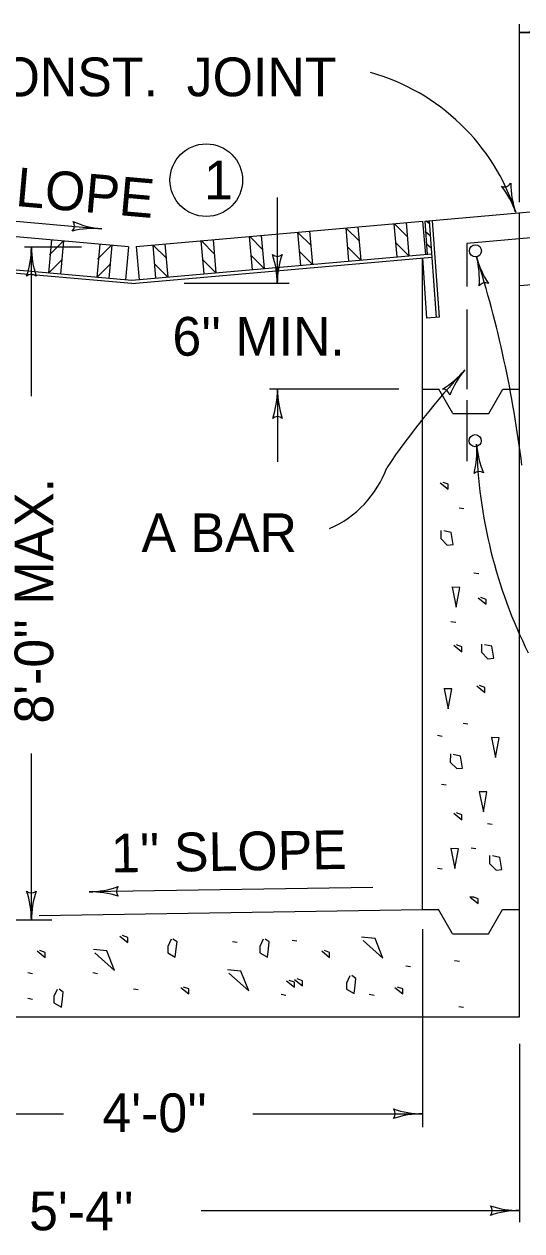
# Model space of a CAD drawing. Extents: x 1007 to 1035.5, y 1000.5 to 1021.5.
# Drawn here: x 1022.15 to 1024.72, y 1006.57 to 1012.8 of the extents above; entities that cross this region are included whole.
import ezdxf

# ---------------------------------------------------------------- set-up
doc = ezdxf.new("R2010")
doc.units = 0
for name, color, linetype in [('Level 1', 7, 'Continuous'), ('Level 2', 7, 'Continuous'), ('Level 3', 7, 'Continuous'), ('Level 5', 7, 'Continuous')]:
    doc.layers.add(name, color=color, linetype=linetype)

msp = doc.modelspace()

# ---------------------------------------------------------------- linework, layer by layer
at = {"layer": 'Level 1'}
for p, q in [((1024.2217, 1011.7852), (1025.8357, 1011.9281)), ((1022.6922, 1011.6528), (1021.2136, 1011.7838)), ((1022.7322, 1011.6538), (1024.2108, 1011.7848)), ((1024.1252, 1011.7772), (1024.1403, 1011.6059)), ((1024.2108, 1011.7848), (1024.2259, 1011.6135)), ((1024.2218, 1011.7846), (1024.2338, 1011.6132)), ((1024.2451, 1011.7863), (1024.28, 1011.2875)), ((1024.2608, 1011.7873), (1024.2956, 1011.2885)), ((1024.7107, 1007.6759), (1024.7107, 1011.8284)), ((1023.5648, 1011.7276), (1023.58, 1011.5563)), ((1023.6271, 1011.7331), (1023.6423, 1011.5618)), ((1023.8139, 1011.7496), (1023.8291, 1011.5783)), ((1023.8762, 1011.7552), (1023.8913, 1011.5839)), ((1024.0629, 1011.7717), (1024.0781, 1011.6004)), ((1022.2953, 1011.6879), (1022.2802, 1011.5168)), ((1022.3576, 1011.6824), (1022.3424, 1011.5112)), ((1022.5443, 1011.6659), (1022.5292, 1011.4947)), ((1022.6066, 1011.6604), (1022.5914, 1011.4892)), ((1022.6922, 1011.6528), (1022.677, 1011.4816)), ((1022.7322, 1011.6538), (1022.7473, 1011.4826)), ((1022.8178, 1011.6614), (1022.8329, 1011.4902)), ((1022.88, 1011.6669), (1022.8952, 1011.4957)), ((1023.0668, 1011.6834), (1023.0819, 1011.5122)), ((1023.129, 1011.6889), (1023.1442, 1011.5178)), ((1023.3158, 1011.7055), (1023.3309, 1011.5343)), ((1023.378, 1011.711), (1023.3932, 1011.5398)), ((1022.7093, 1011.4626), (1021.1633, 1011.5995)), ((1022.7107, 1011.4786), (1021.1647, 1011.6155)), ((1022.7107, 1011.4793), (1024.257, 1011.6163)), ((1022.7107, 1011.4622), (1024.2585, 1011.5993)), ((1024.2107, 1011.164), (1024.2107, 1011.5952)), ((1024.2333, 1011.2843), (1024.2114, 1011.5959)), ((1024.7107, 1011.452), (1025.8273, 1011.5509)), ((1024.2956, 1011.2885), (1024.2333, 1011.2843)), ((1024.2107, 1008.2306), (1024.2107, 1011.164)), ((1024.2108, 1010.9166), (1024.2118, 1010.9166)), ((1024.2118, 1010.9166), (1024.294, 1010.9166)), ((1024.3662, 1010.7916), (1024.294, 1010.9166)), ((1024.5524, 1010.7916), (1024.6247, 1010.9166)), ((1024.6247, 1010.9166), (1024.7107, 1010.9166)), ((1024.3662, 1010.7916), (1024.5524, 1010.7916)), ((1022.2313, 1008.1997), (1024.2107, 1008.2306)), ((1024.2097, 1008.2306), (1024.2107, 1008.2306)), ((1024.2107, 1008.2306), (1024.2929, 1008.2306)), ((1024.3651, 1008.1056), (1024.2929, 1008.2306)), ((1024.5513, 1008.1056), (1024.6236, 1008.2306)), ((1024.6236, 1008.2306), (1024.7096, 1008.2306)), ((1024.3651, 1008.1056), (1024.5513, 1008.1056)), ((1020.7107, 1007.6759), (1024.7107, 1007.6759))]:
    msp.add_line(p, q, dxfattribs=at)
for points in [[(1024.3023, 1010.4341), (1024.3429, 1010.401), (1024.3429, 1010.4266), (1024.3163, 1010.4362)], [(1024.4234, 1010.2992), (1024.3988, 1010.3034)], [(1024.3053, 1010.1877), (1024.3042, 1010.1461), (1024.3383, 1010.1119), (1024.3683, 1010.1152), (1024.3576, 1010.177), (1024.3202, 1010.1855)], [(1024.5004, 1009.9634), (1024.4758, 1009.9677)], [(1024.3635, 1009.895), (1024.3848, 1009.7915), (1024.403, 1009.8939), (1024.3624, 1009.895)], [(1024.4982, 1009.8396), (1024.5388, 1009.8065), (1024.5388, 1009.8321), (1024.5121, 1009.8417)], [(1024.3815, 1009.7117), (1024.3569, 1009.7159)], [(1024.3723, 1009.5948), (1024.4128, 1009.5618), (1024.4128, 1009.5873), (1024.3862, 1009.5969)], [(1024.5151, 1009.6002), (1024.514, 1009.5586), (1024.5482, 1009.5244), (1024.5781, 1009.5277), (1024.5674, 1009.5895), (1024.53, 1009.598)], [(1024.3215, 1009.3704), (1024.3428, 1009.2669), (1024.361, 1009.3693), (1024.3204, 1009.3704)], [(1024.4912, 1009.385), (1024.5318, 1009.3519), (1024.5318, 1009.3775), (1024.5051, 1009.3871)], [(1024.4444, 1009.1871), (1024.4198, 1009.1913)], [(1024.3115, 1009.1241), (1024.2869, 1009.1283)], [(1024.5663, 1009.1187), (1024.5876, 1009.0152), (1024.6058, 1009.1176), (1024.5652, 1009.1187)], [(1024.3542, 1009.0337), (1024.3531, 1008.9921), (1024.3873, 1008.9579), (1024.4172, 1008.9612), (1024.4065, 1009.023), (1024.3691, 1009.0315)], [(1024.3325, 1008.8723), (1024.3079, 1008.8766)], [(1024.5033, 1008.8389), (1024.5247, 1008.7354), (1024.5428, 1008.8378), (1024.5023, 1008.8389)], [(1024.3723, 1008.7275), (1024.4128, 1008.6944), (1024.4128, 1008.72), (1024.3862, 1008.7296)], [(1024.5703, 1008.6695), (1024.5458, 1008.6738)], [(1024.3565, 1008.5452), (1024.3778, 1008.4417), (1024.396, 1008.5441), (1024.3554, 1008.5452)], [(1024.4864, 1008.5436), (1024.4618, 1008.5478)], [(1024.557, 1008.5091), (1024.5559, 1008.4675), (1024.5901, 1008.4333), (1024.62, 1008.4366), (1024.6093, 1008.4984), (1024.5719, 1008.5069)], [(1024.3115, 1008.4387), (1024.2869, 1008.4429)], [(1024.4794, 1008.2918), (1024.4548, 1008.2961)], [(1024.4562, 1008.2939), (1024.4968, 1008.2608), (1024.4968, 1008.2864), (1024.4701, 1008.296)], [(1022.648, 1008.0935), (1022.6886, 1008.0604), (1022.6886, 1008.086), (1022.6619, 1008.0956)], [(1022.9126, 1008.0768), (1022.8955, 1008.0394), (1022.8955, 1008.0074), (1022.9339, 1007.985), (1022.9393, 1008.0278), (1022.9435, 1008.0629), (1022.9222, 1008.0778)], [(1023.2538, 1008.0598), (1023.2292, 1008.0641)], [(1023.3882, 1008.0768), (1023.3711, 1008.0394), (1023.3711, 1008.0074), (1023.4095, 1007.985), (1023.4148, 1008.0278), (1023.4191, 1008.0629), (1023.3978, 1008.0778)], [(1023.5615, 1008.0668), (1023.5369, 1008.0711)], [(1023.9036, 1008.0705), (1024.006, 1007.9788), (1023.9655, 1008.0801), (1023.8962, 1008.0876)], [(1022.2214, 1008.0166), (1022.262, 1007.9835), (1022.262, 1008.0091), (1022.2353, 1008.0187)], [(1022.5188, 1008.0076), (1022.6212, 1007.9158), (1022.5807, 1008.0172), (1022.5113, 1008.0247)], [(1023.6902, 1008.0166), (1023.7308, 1007.9835), (1023.7308, 1008.0091), (1023.7041, 1008.0187)], [(1023.2112, 1007.9027), (1023.3136, 1007.8109), (1023.2731, 1007.9123), (1023.2038, 1007.9198)], [(1024.149, 1007.9339), (1024.1244, 1007.9382)], [(1024.4008, 1007.9619), (1024.3762, 1007.9662)], [(1022.1976, 1007.8989), (1022.173, 1007.9032)], [(1022.5333, 1007.8989), (1022.5088, 1007.9032)], [(1023.5083, 1007.8627), (1023.5489, 1007.8296), (1023.5489, 1007.8552), (1023.5223, 1007.8648)], [(1023.5503, 1007.8697), (1023.5908, 1007.8366), (1023.5908, 1007.8622), (1023.5642, 1007.8718)], [(1023.8358, 1007.888), (1023.8187, 1007.8506), (1023.8187, 1007.8186), (1023.8571, 1007.7962), (1023.8624, 1007.8389), (1023.8667, 1007.8741), (1023.8453, 1007.889)], [(1022.3251, 1007.8181), (1022.308, 1007.7807), (1022.308, 1007.7487), (1022.3464, 1007.7263), (1022.3518, 1007.769), (1022.356, 1007.8042), (1022.3347, 1007.8191)], [(1022.7432, 1007.815), (1022.7186, 1007.8193)], [(1022.9628, 1007.8277), (1023.0033, 1007.7946), (1023.0033, 1007.8202), (1022.9767, 1007.8298)], [(1023.5055, 1007.7871), (1023.4809, 1007.7913)], [(1023.9602, 1007.7871), (1023.9356, 1007.7913)], [(1024.0678, 1007.8277), (1024.1084, 1007.7946), (1024.1084, 1007.8202), (1024.0818, 1007.8298)], [(1022.1976, 1007.7661), (1022.173, 1007.7703)], [(1024.4218, 1007.7241), (1024.3972, 1007.7283)]]:
    msp.add_lwpolyline(points, dxfattribs=at)
msp.add_circle((1023.0943, 1011.9964), 0.1875, dxfattribs=at)
at = {"layer": 'Level 2'}
for points in [[(1024.9056, 1011.7116), (1024.4395, 1011.6703), (1024.4395, 1011.4483)], [(1024.4395, 1011.3289), (1024.4395, 1010.9168)], [(1024.4395, 1010.8604), (1024.4395, 1010.5453)]]:
    msp.add_lwpolyline(points, dxfattribs=at)
for centre in [(1024.4834, 1011.6313), (1024.4822, 1010.6512)]:
    msp.add_circle(centre, 0.0313, dxfattribs=at)
at = {"layer": 'Level 3'}
for p, q in [((1024.2463, 1011.7707), (1024.2296, 1011.7852)), ((1023.6335, 1011.6609), (1023.5692, 1011.7253)), ((1023.8826, 1011.683), (1023.8183, 1011.7473)), ((1024.1316, 1011.705), (1024.0673, 1011.7693)), ((1024.2506, 1011.7083), (1024.2256, 1011.7301)), ((1022.2844, 1011.6113), (1022.3533, 1011.6802)), ((1022.5334, 1011.5893), (1022.6023, 1011.6581)), ((1022.8864, 1011.5948), (1022.8221, 1011.6591)), ((1023.1354, 1011.6168), (1023.0711, 1011.6812)), ((1023.3844, 1011.6388), (1023.3201, 1011.7032)), ((1023.8913, 1011.5839), (1023.8225, 1011.6528)), ((1024.1403, 1011.6059), (1024.0715, 1011.6748)), ((1024.2549, 1011.646), (1024.2299, 1011.6678)), ((1023.3932, 1011.5398), (1023.3243, 1011.6086)), ((1023.6423, 1011.5618), (1023.5734, 1011.6307)), ((1022.2802, 1011.5168), (1022.349, 1011.5856)), ((1022.5292, 1011.4947), (1022.598, 1011.5635)), ((1022.8952, 1011.4957), (1022.8263, 1011.5645)), ((1023.1442, 1011.5178), (1023.0753, 1011.5866))]:
    msp.add_line(p, q, dxfattribs=at)
at = {"layer": 'Level 5'}
for p, q in [((1024.7107, 1011.8835), (1024.7107, 1012.8022)), ((1024.7107, 1012.7598), (1024.9694, 1012.7598)), ((1023.4607, 1011.9068), (1023.4607, 1011.4622)), ((1021.5028, 1011.838), (1022.5542, 1011.7449)), ((1022.4499, 1011.6513), (1022.1561, 1011.6513)), ((1022.1914, 1010.8814), (1022.1914, 1011.6513)), ((1023.5224, 1011.4622), (1022.9804, 1011.4622)), ((1024.0876, 1010.9166), (1023.42, 1010.9166)), ((1023.4618, 1010.9166), (1023.4618, 1010.5413)), ((1022.1914, 1008.1759), (1022.1914, 1009.0368)), ((1023.9531, 1008.3445), (1022.4895, 1008.3217)), ((1022.2962, 1008.1759), (1021.2107, 1008.1759)), ((1024.2107, 1008.1289), (1024.2107, 1007.1069)), ((1024.7107, 1007.5364), (1024.7107, 1006.6159)), ((1021.2107, 1007.1759), (1022.3564, 1007.1759)), ((1023.334, 1007.1759), (1024.2107, 1007.1759)), ((1023.0674, 1006.6759), (1024.7107, 1006.6759))]:
    msp.add_line(p, q, dxfattribs=at)
for centre, radius, start, end in [((1024.7107, 1013.2285), 0.4687, 270, 288.66878), ((1024.7107, 1013.2285), 0.4687, 269.98778, 270), ((1024.7107, 1012.291), 0.4687, 71.34716, 89.99389), ((1023.6444, 1011.4933), 1.0999, 17.88245, 74.32471), ((1024.6329, 1011.9996), 0.0375, 247.85329, 329.96999), ((1024.2482, 1011.6779), 0.4687, 19.07869, 37.74748), ((1025.1342, 1011.9843), 0.4687, 180.42585, 199.07258), ((1022.3766, 1011.7607), 0.0375, 313.71492, 35.83161), ((1022.5955, 1012.2118), 0.4687, 246.28748, 264.93421), ((1024.2482, 1011.6779), 0.4687, 19.06647, 19.07869), ((1022.5128, 1011.278), 0.4687, 84.94032, 103.6091), ((1022.5128, 1011.278), 0.4687, 84.92809, 84.94032), ((1021.7227, 1011.6513), 0.4688, 341.34716, 359.99389), ((1022.6602, 1011.6513), 0.4688, 179.98778, 180), ((1022.6602, 1011.6513), 0.4688, 180, 198.66878), ((1023.4607, 1011.6404), 0.0375, 228.7746, 310.89129), ((1022.9919, 1011.4622), 0.4688, 0, 18.66878), ((1023.9294, 1011.4622), 0.4688, 161.34716, 179.99389), ((1024.9428, 1011.7195), 0.4688, 194.51379, 194.52602), ((1024.9428, 1011.7195), 0.4688, 194.51379, 194.52602), ((1018.7595, 1009.7925), 6.0085, 7.00402, 17.52627), ((1024.9428, 1011.7195), 0.4688, 194.52602, 213.1948), ((1024.0353, 1011.4843), 0.4688, 355.87318, 14.51991), ((1024.9428, 1011.7195), 0.4688, 194.52602, 213.1948), ((1024.0353, 1011.4843), 0.4688, 355.87318, 14.51991), ((1022.1914, 1011.4731), 0.0375, 48.7746, 130.89129), ((1024.5337, 1011.4294), 0.0375, 63.30061, 145.41731), ((1024.5337, 1011.4294), 0.0375, 63.30061, 145.41731), ((1022.9919, 1011.4622), 0.4688, 359.98778, 0), ((1027.6886, 1008.0073), 4.437, 137.29211, 145.64667), ((1024.0677, 1011.3163), 0.4688, 301.63241, 320.27914), ((1024.7888, 1010.7172), 0.4688, 140.28526, 158.95404), ((1024.7888, 1010.7172), 0.4688, 140.27303, 140.28526), ((1022.993, 1010.9166), 0.4688, 341.34716, 359.99389), ((1023.9305, 1010.9166), 0.4688, 179.98778, 180), ((1023.9305, 1010.9166), 0.4688, 180, 198.66878), ((1024.3143, 1010.8797), 0.0375, 9.05985, 91.17655), ((1023.4617, 1010.7383), 0.0375, 48.7746, 130.89129), ((1024.0218, 1010.5962), 0.4687, 345.8328, 4.47953), ((1024.9564, 1010.6695), 0.4687, 184.47342, 184.48564), ((1027.0633, 1010.6992), 2.5751, 181.47748, 206.35701), ((1024.9564, 1010.6695), 0.4687, 184.48564, 203.15443), ((1023.5113, 1010.6991), 0.5475, 293.61391, 339.91546), ((1024.503, 1010.4551), 0.0375, 53.26024, 135.37694), ((1022.1915, 1008.3542), 0.0375, 228.7746, 310.89129), ((1021.7227, 1008.1759), 0.4688, 0, 18.66878), ((1022.6602, 1008.1759), 0.4688, 161.34716, 179.99389), ((1022.4822, 1008.7904), 0.4687, 270.88157, 270.8938), ((1022.4822, 1008.7904), 0.4687, 270.8938, 289.56258), ((1022.4968, 1007.853), 0.4687, 72.24096, 90.88769), ((1022.6677, 1008.3244), 0.0375, 139.66839, 221.78509), ((1021.7227, 1008.1759), 0.4688, 359.98778, 0), ((1024.0324, 1007.176), 0.0375, 318.7746, 40.89129), ((1024.2107, 1006.7072), 0.4688, 90, 108.66878), ((1024.2107, 1007.6447), 0.4688, 251.34716, 269.99389), ((1024.2107, 1006.7072), 0.4688, 89.98778, 90), ((1024.5324, 1006.676), 0.0375, 318.7746, 40.89129), ((1024.7107, 1006.2072), 0.4688, 90, 108.66878), ((1024.7107, 1007.1447), 0.4688, 251.34716, 269.99389), ((1024.7107, 1006.2072), 0.4688, 89.98778, 90)]:
    msp.add_arc(centre, radius, start, end, dxfattribs=at)

# ---------------------------------------------------------------- texts
at = {"layer": 'Level 1'}
for s, p in [('CONST.  JOINT', (1021.8342, 1012.4298)), ('1', (1023.0825, 1011.8972)), ("6'' MIN.", (1022.9195, 1011.0901)), ('A BAR', (1022.7597, 1010.0761)), ("4'-0''", (1022.5579, 1007.0809)), ("5'-4''", (1022.1795, 1006.5741))]:
    msp.add_text(s, height=0.2, dxfattribs=at).set_placement(p)
for s, rotation, p in [('12:1 SLOPE', 354.93909, (1021.3355, 1011.932)), ("8'-0'' MAX.", 90, (1022.3046, 1009.1907)), ("1'' SLOPE", 0.89438, (1022.6039, 1008.4214))]:
    msp.add_text(s, height=0.2, rotation=rotation, dxfattribs=at).set_placement(p)

doc.saveas('drawing.dxf')
